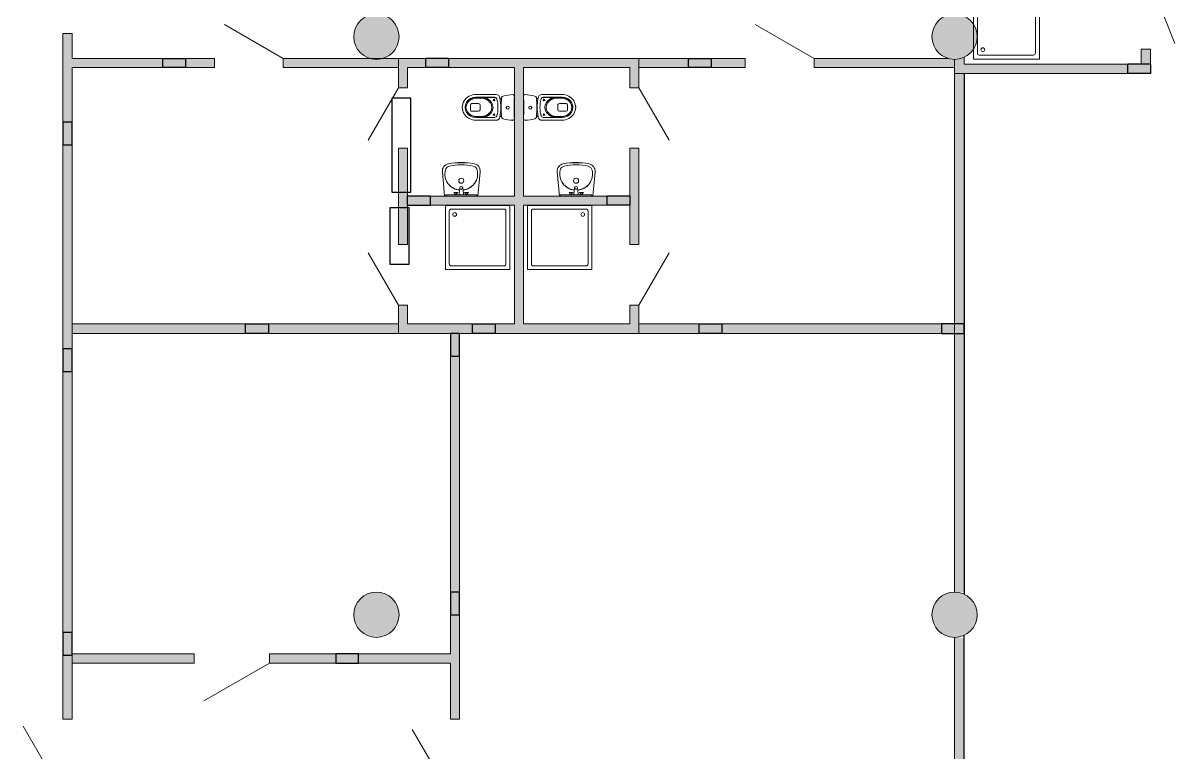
# Model space of a CAD drawing. Header units: millimetres. Extents: x 72919 to 485785, y -53256 to 338519.
# Drawn here: x 368175 to 383417, y 144661 to 154321 of the extents above; entities that cross this region are included whole.
import ezdxf

# ---------------------------------------------------------------- set-up
doc = ezdxf.new("R2010")
doc.units = ezdxf.units.MM
doc.linetypes.add('CONTI', pattern=[0])
for name, color, linetype, lineweight in [('door', 177, 'Continuous', 9), ('equipments', 137, 'CONTI', 20), ('wall', 5, 'Continuous', 40)]:
    doc.layers.add(name, color=color, linetype=linetype, lineweight=lineweight)

# ---------------------------------------------------------------- blocks, each defined once
blk = doc.blocks.new('цукенгш')
at = {"layer": 'equipments'}
for p, q in [((-371910, -1780247), (-371910, -1780840)), ((-371295, -1780226), (-371888, -1780226)), ((-371274, -1780840), (-371274, -1780247)), ((-371888, -1780861), (-371295, -1780861))]:
    blk.add_line(p, q, dxfattribs=at)
blk.add_lwpolyline([(-371952, -1780184), (-371952, -1780904), (-371232, -1780904), (-371232, -1780184)], close=True, dxfattribs=at)
blk.add_circle((-371334, -1780802), 21.2, dxfattribs=at)
for centre, start, end in [((-371888, -1780247), 90.0001, 180.0001), ((-371295, -1780247), 0.0001, 90.0001), ((-371888, -1780840), 180.0001, 270.0001), ((-371295, -1780840), 270.0001, 0.0001)]:
    blk.add_arc(centre, 21.2, start, end, dxfattribs=at)

msp = doc.modelspace()

# ---------------------------------------------------------------- hatches: boundary and pattern name
at = {"ltscale": 500, "true_color": 0x000000}
h = msp.add_hatch(color=18, dxfattribs=at)
h.dxf.hatch_style = 1
edge = h.paths.add_edge_path()
edge.add_arc((372850.43379, 154139.99944), 300, 9, 369)
h = msp.add_hatch(color=18, dxfattribs=at)
h.dxf.hatch_style = 1
edge = h.paths.add_edge_path()
edge.add_arc((380500.43379, 154139.99944), 300, 9, 369)
h = msp.add_hatch(color=18, dxfattribs=at)
h.dxf.hatch_style = 1
h.paths.add_polyline_path([(383092.97125, 153653.77843), (383092.97125, 153975.19304), (382970.5111, 153975.19304), (382970.5111, 153776.23859), (380626.21502, 153776.23859), (380626.21502, 153867.64107), (380501.21502, 153840.00046), (380501.21502, 153653.77843)])
h = msp.add_hatch(color=18, dxfattribs=at)
h.dxf.hatch_style = 1
h.paths.add_polyline_path([(370325.43379, 153852.626), (370325.43379, 153732.6285), (370025.43379, 153732.6285), (370025.43379, 153852.626)])
h = msp.add_hatch(color=18, dxfattribs=at)
h.dxf.hatch_style = 1
h.paths.add_polyline_path([(373141.57817, 153732.62725), (376324.63986, 153731.91685), (376324.63986, 153851.91685), (373141.57817, 153852.62725)])
h = msp.add_hatch(color=18, dxfattribs=at)
h.dxf.hatch_style = 1
h.paths.add_polyline_path([(373803.09593, 153857.63388), (373803.09593, 153732.63388), (373503.09593, 153732.63388), (373503.09593, 153857.63388)])
h = msp.add_hatch(color=18, dxfattribs=at)
h.dxf.hatch_style = 1
h.paths.add_polyline_path([(377280.75807, 153852.62632), (377280.75807, 153732.62882), (376980.75807, 153732.62882), (376980.75807, 153852.62632)])
h = msp.add_hatch(color=18, dxfattribs=at)
h.dxf.hatch_style = 1
h.paths.add_polyline_path([(373141.57817, 153732.6285), (373266.57817, 153732.6285), (373266.57817, 153462.3285), (373141.57817, 153462.3285)])
h = msp.add_hatch(color=18, dxfattribs=at)
h.dxf.hatch_style = 1
h.paths.add_polyline_path([(374676.87894, 153732.6285), (374801.87894, 153732.6285), (374801.87894, 150338.32344), (374676.87894, 150338.32344)])
h = msp.add_hatch(color=18, dxfattribs=at)
h.dxf.hatch_style = 1
h.paths.add_polyline_path([(376204.63986, 153732.6285), (376329.63986, 153732.6285), (376327.13986, 153462.3285), (376202.13986, 153462.3285)])
h = msp.add_hatch(color=18, dxfattribs=at)
h.dxf.hatch_style = 1
h.paths.add_polyline_path([(383092.97125, 153778.77875), (383092.97125, 153653.77875), (382792.97125, 153653.77875), (382792.97125, 153778.77875)])
h = msp.add_hatch(color=18, dxfattribs=at)
h.dxf.hatch_style = 1
h.paths.add_polyline_path([(368700.43379, 152709.54536), (368825.43379, 152709.54536), (368825.43379, 153009.54536), (368700.43379, 153009.54536)])
h = msp.add_hatch(color=18, dxfattribs=at)
h.dxf.hatch_style = 1
h.paths.add_polyline_path([(373141.57817, 152662.3285), (373266.57817, 152662.3285), (373266.57817, 151388.3285), (373141.57817, 151388.3285)])
h = msp.add_hatch(color=18, dxfattribs=at)
h.dxf.hatch_style = 1
h.paths.add_polyline_path([(376204.63986, 152662.3285), (376329.63986, 152662.3285), (376329.63986, 151388.3285), (376204.63986, 151388.3285)])
h = msp.add_hatch(color=18, dxfattribs=at)
h.dxf.hatch_style = 1
h.paths.add_polyline_path([(373260.9363, 151907.6199), (376204.63986, 151907.61935), (376204.63986, 152027.61935), (373260.9363, 152027.6199)])
h = msp.add_hatch(color=18, dxfattribs=at)
h.dxf.hatch_style = 1
h.paths.add_polyline_path([(373561.70418, 152032.62751), (373561.70418, 151907.62751), (373261.70418, 151907.62751), (373261.70418, 152032.62751)])
h = msp.add_hatch(color=18, dxfattribs=at)
h.dxf.hatch_style = 1
h.paths.add_polyline_path([(376204.64014, 152033.33388), (376204.64014, 151908.33388), (375904.64014, 151908.33388), (375904.64014, 152033.33388)])
h = msp.add_hatch(color=18, dxfattribs=at)
h.dxf.hatch_style = 1
h.paths.add_polyline_path([(373141.57817, 150588.3285), (373266.57817, 150588.3285), (373266.57817, 150338.32344), (373141.57817, 150338.32344)])
h = msp.add_hatch(color=18, dxfattribs=at)
h.dxf.hatch_style = 1
h.paths.add_polyline_path([(376204.63986, 150588.3285), (376329.63986, 150588.3285), (376329.63986, 150338.32344), (376204.63986, 150338.32344)])
h = msp.add_hatch(color=18, dxfattribs=at)
h.dxf.hatch_style = 1
h.paths.add_polyline_path([(371420.55465, 150338.32376), (371420.55465, 150213.32376), (371120.55465, 150213.32376), (371120.55465, 150338.32376)])
h = msp.add_hatch(color=18, dxfattribs=at)
h.dxf.hatch_style = 1
h.paths.add_polyline_path([(373141.57817, 150218.32469), (376324.63986, 150217.61429), (376324.63986, 150337.61429), (373141.57817, 150338.32469)])
h = msp.add_hatch(color=18, dxfattribs=at)
h.dxf.hatch_style = 1
h.paths.add_polyline_path([(374420.55465, 150338.3285), (374420.55465, 150213.3285), (374120.55465, 150213.3285), (374120.55465, 150338.3285)])
h = msp.add_hatch(color=18, dxfattribs=at)
h.dxf.hatch_style = 1
h.paths.add_polyline_path([(377420.55465, 150338.3285), (377420.55465, 150213.3285), (377120.55465, 150213.3285), (377120.55465, 150338.3285)])
h = msp.add_hatch(color=18, dxfattribs=at)
h.dxf.hatch_style = 1
h.paths.add_polyline_path([(380625.43379, 150212.82109), (380625.43379, 150337.82109), (380325.43379, 150337.82109), (380325.43379, 150212.82109)])
h = msp.add_hatch(color=18, dxfattribs=at)
h.dxf.hatch_style = 1
h.paths.add_polyline_path([(373830.10539, 149913.32344), (373950.1054, 149913.32344), (373950.1054, 150213.32344), (373830.10539, 150213.32344)])
h = msp.add_hatch(color=18, dxfattribs=at)
h.dxf.hatch_style = 1
h.paths.add_polyline_path([(368700.43379, 149709.54536), (368825.43379, 149709.54536), (368825.43379, 150009.54536), (368700.43379, 150009.54536)])
h = msp.add_hatch(color=18, dxfattribs=at)
h.dxf.hatch_style = 1
edge = h.paths.add_edge_path()
edge.add_arc((372850.43379, 146489.99944), 300, 9, 369)
h = msp.add_hatch(color=18, dxfattribs=at)
h.dxf.hatch_style = 1
h.paths.add_polyline_path([(373830.10539, 146489.99944), (373950.10539, 146489.99944), (373950.10539, 146789.99944), (373830.10539, 146789.99944)])
h = msp.add_hatch(color=18, dxfattribs=at)
h.dxf.hatch_style = 1
edge = h.paths.add_edge_path()
edge.add_arc((380500.43379, 146489.99944), 300, 9, 369)
h = msp.add_hatch(color=18, dxfattribs=at)
h.dxf.hatch_style = 1
h.paths.add_polyline_path([(368700.43379, 145952.86663), (368825.43379, 145952.86663), (368825.43379, 146252.86663), (368700.43379, 146252.86663)])
h = msp.add_hatch(color=18, dxfattribs=at)
h.dxf.hatch_style = 1
h.paths.add_polyline_path([(372314.97866, 145974.3308), (372314.97866, 145849.3308), (372614.97866, 145849.3308), (372614.97866, 145974.3308)])
at = {"layer": 'wall', "lineweight": 18, "ltscale": 0.007407, "true_color": 0x000000}
h = msp.add_hatch(color=18, dxfattribs=at)
h.dxf.hatch_style = 1
h.paths.add_polyline_path([(368700.43386, 154179.99944), (368825.43386, 154179.99944), (368825.43379, 145109.43169), (368700.43379, 145109.43169)])
h = msp.add_hatch(color=18, dxfattribs=at)
h.dxf.hatch_style = 1
h.paths.add_polyline_path([(368824.24475, 153732.62627), (370708.45996, 153732.62572), (370708.45996, 153852.62572), (368824.24475, 153852.62627)])
h = msp.add_hatch(color=18, dxfattribs=at)
h.dxf.hatch_style = 1
h.paths.add_polyline_path([(373141.57817, 153732.62651), (373141.57817, 153852.626), (376324.63986, 153852.626), (376324.63986, 153732.62702), (377730.75807, 153732.62725), (377730.75807, 153852.62725), (371617.27092, 153852.62627), (371617.27092, 153732.62627)])
h = msp.add_hatch(color=18, dxfattribs=at)
h.dxf.hatch_style = 1
h.paths.add_polyline_path([(378639.56904, 153732.62627), (380501.21502, 153732.62572), (380501.21502, 153852.62572), (378639.56904, 153852.62627)])
h = msp.add_hatch(color=18, dxfattribs=at)
h.dxf.hatch_style = 1
h.paths.add_polyline_path([(380501.13154, 153653.77843), (380626.13154, 153653.77843), (380626.13154, 146792.12103), (380501.13154, 146792.12103)])
h = msp.add_hatch(color=18, dxfattribs=at)
h.dxf.hatch_style = 1
h.paths.add_polyline_path([(373141.57817, 150218.32351), (373141.57817, 150338.32351), (368824.24475, 150338.32371), (368824.24475, 150218.32371)])
h.paths.add_polyline_path([(376324.63986, 150338.32336), (376324.63986, 150218.32336), (380500.43379, 150218.32317), (380500.43379, 150338.32317)])
h = msp.add_hatch(color=18, dxfattribs=at)
h.dxf.hatch_style = 1
h.paths.add_polyline_path([(373830.10539, 150213.32344), (373955.10539, 150213.32344), (373955.10486, 145109.43169), (373830.10486, 145109.43169)])
h = msp.add_hatch(color=18, dxfattribs=at)
h.dxf.hatch_style = 1
h.paths.add_polyline_path([(380500.35031, 146185.48127), (380625.35031, 146185.48127), (380625.35031, 139142.12001), (380500.35031, 139142.12001)])
h = msp.add_hatch(color=18, dxfattribs=at)
h.dxf.hatch_style = 1
h.paths.add_polyline_path([(368824.23344, 145854.3309), (370437.10572, 145854.33035), (370437.10572, 145974.33035), (368824.23344, 145974.3309)])
h = msp.add_hatch(color=18, dxfattribs=at)
h.dxf.hatch_style = 1
h.paths.add_polyline_path([(371435.90538, 145854.32715), (373830.78285, 145854.3266), (373830.78285, 145974.3266), (371435.90538, 145974.32715)])

# ---------------------------------------------------------------- linework, layer by layer
at = {"color": 18, "ltscale": 500, "true_color": 0x000000}
msp.add_line((380626.21502, 153653.77843), (380626.21502, 146762.35781), dxfattribs=at)
for points in [[(370325.43379, 153852.626), (370325.43379, 153732.6285), (370025.43379, 153732.6285), (370025.43379, 153852.626)], [(373803.09593, 153857.63388), (373803.09593, 153732.63388), (373503.09593, 153732.63388), (373503.09593, 153857.63388)], [(377280.75807, 153852.62632), (377280.75807, 153732.62882), (376980.75807, 153732.62882), (376980.75807, 153852.62632)], [(383092.97125, 153778.77875), (383092.97125, 153653.77875), (382792.97125, 153653.77875), (382792.97125, 153778.77875)], [(373054.59831, 152081.11572), (373304.26574, 152081.11572), (373304.26574, 153325.45174), (373054.59831, 153325.45174)], [(368700.43379, 152709.54536), (368825.43379, 152709.54536), (368825.43379, 153009.54536), (368700.43379, 153009.54536)], [(373561.70418, 152032.62751), (373561.70418, 151907.62751), (373261.70418, 151907.62751), (373261.70418, 152032.62751)], [(376204.64014, 152033.33388), (376204.64014, 151908.33388), (375904.64014, 151908.33388), (375904.64014, 152033.33388)], [(373030.96592, 151879.29653), (373281.16741, 151879.29653), (373281.16741, 151125.45182), (373030.96592, 151125.45182)], [(371420.55465, 150338.32376), (371420.55465, 150213.32376), (371120.55465, 150213.32376), (371120.55465, 150338.32376)], [(374420.55465, 150338.3285), (374420.55465, 150213.3285), (374120.55465, 150213.3285), (374120.55465, 150338.3285)], [(377420.55465, 150338.3285), (377420.55465, 150213.3285), (377120.55465, 150213.3285), (377120.55465, 150338.3285)], [(380625.43379, 150212.82109), (380625.43379, 150337.82109), (380325.43379, 150337.82109), (380325.43379, 150212.82109)], [(373830.10539, 149913.32344), (373950.1054, 149913.32344), (373950.1054, 150213.32344), (373830.10539, 150213.32344)], [(368700.43379, 149709.54536), (368825.43379, 149709.54536), (368825.43379, 150009.54536), (368700.43379, 150009.54536)], [(373830.10539, 146489.99944), (373950.10539, 146489.99944), (373950.10539, 146789.99944), (373830.10539, 146789.99944)], [(368700.43379, 145952.86663), (368825.43379, 145952.86663), (368825.43379, 146252.86663), (368700.43379, 146252.86663)], [(372314.97866, 145974.3308), (372314.97866, 145849.3308), (372614.97866, 145849.3308), (372614.97866, 145974.3308)]]:
    msp.add_lwpolyline(points, close=True, dxfattribs=at)
msp.add_lwpolyline([(380625.43379, 139112.71725), (380625.43379, 146217.28164)], dxfattribs=at)
at = {"layer": 'door'}
for p, q in [((383416.65939, 154049.33885), (383082.97125, 154885.19304)), ((371618.45996, 153852.626), (370839.03709, 154302.626)), ((378640.75807, 153852.626), (377861.33521, 154302.626)), ((373141.57817, 153462.3285), (372741.57817, 152769.50817)), ((376324.63986, 153462.3285), (376724.63986, 152769.50817)), ((373141.57817, 150588.3285), (372741.57817, 151281.14882)), ((376324.63986, 150588.3285), (376724.63986, 151281.14882)), ((371437.10572, 145848.82109), (370568.6186, 145352.10936)), ((368700.43379, 144109.43169), (368174.84666, 145015.01887)), ((373830.10539, 144108.45085), (373323.85055, 144972.00574))]:
    msp.add_line(p, q, dxfattribs=at)
at = {"layer": 'equipments'}
for p, q in [((374167.27691, 153336.57702), (374415.86129, 153336.31117)), ((374167.27692, 153337.55782), (374415.8613, 153337.29198)), ((374167.31741, 153375.42376), (374435.90179, 153375.13652)), ((374167.31741, 153374.44295), (374435.90178, 153374.15572)), ((375306.44045, 153374.44295), (375037.85608, 153374.15572)), ((375306.44046, 153375.42376), (375037.85609, 153375.13652)), ((375306.48095, 153336.57702), (375057.89656, 153336.31117)), ((375306.48095, 153337.55782), (375057.89657, 153337.29198)), ((374093.77527, 153234.88365), (374093.7111, 153174.88369)), ((374093.77526, 153233.90285), (374093.7111, 153173.90288)), ((374202.70916, 153253.78636), (374113.79664, 153253.88145)), ((374202.70917, 153254.76717), (374113.79665, 153254.86225)), ((374182.11611, 153327.54195), (374231.68243, 153327.48894)), ((374182.11611, 153326.56114), (374231.68243, 153326.50814)), ((374222.68776, 153233.76499), (374222.62359, 153173.76502)), ((374222.68777, 153234.74579), (374222.6236, 153174.74582)), ((375291.64175, 153326.56114), (375242.07543, 153326.50814)), ((375291.64176, 153327.54195), (375242.07544, 153327.48894)), ((375251.0701, 153234.74579), (375251.13427, 153174.74582)), ((375251.0701, 153233.76499), (375251.13426, 153173.76502)), ((375271.0487, 153254.76717), (375359.96122, 153254.86225)), ((375271.0487, 153253.78636), (375359.96122, 153253.88145)), ((375379.98259, 153233.90285), (375380.04676, 153173.90288)), ((375379.9826, 153234.88365), (375380.04677, 153174.88369)), ((374202.60222, 153154.76722), (374113.6897, 153154.86231)), ((374202.60222, 153153.78642), (374113.6897, 153153.88151)), ((374166.95247, 153033.2058), (374435.53685, 153032.91857)), ((374166.95248, 153034.18661), (374435.53685, 153033.89937)), ((374166.99297, 153071.07174), (374415.57735, 153070.80589)), ((374166.99298, 153072.05254), (374415.57736, 153071.7867)), ((374181.85355, 153081.05585), (374231.41987, 153081.00284)), ((374181.85356, 153082.03666), (374231.41988, 153081.98365)), ((375306.80538, 153033.2058), (375038.22101, 153032.91857)), ((375306.80539, 153034.18661), (375038.22102, 153033.89937)), ((375306.76489, 153071.07174), (375058.1805, 153070.80589)), ((375306.76489, 153072.05254), (375058.18051, 153071.7867)), ((375291.9043, 153081.05585), (375242.33798, 153081.00284)), ((375291.90431, 153082.03666), (375242.33799, 153081.98365)), ((375271.15564, 153153.78642), (375360.06816, 153153.88151)), ((375271.15565, 153154.76722), (375360.06817, 153154.86231)), ((373753.16364, 152027.34808), (373723.19239, 152351.00062)), ((373753.16365, 152028.32888), (373723.1924, 152351.98143)), ((374193.71657, 152027.34731), (374223.68895, 152350.99975)), ((374193.71658, 152028.32811), (374223.68896, 152351.98056)), ((375272.50144, 152027.34731), (375242.52906, 152350.99975)), ((375272.50145, 152028.32811), (375242.52907, 152351.98056)), ((375713.05437, 152027.34808), (375743.02562, 152351.00062)), ((375713.05438, 152028.32888), (375743.02563, 152351.98143)), ((373945.13692, 152061.00463), (373955.52439, 152137.72842)), ((373945.13693, 152061.98543), (373955.5244, 152138.70923)), ((374001.74342, 152061.00453), (373992.67519, 152137.72836)), ((374001.74342, 152061.98533), (373992.6752, 152138.70916)), ((375464.4746, 152061.00453), (375473.54282, 152137.72836)), ((375464.47461, 152061.98533), (375473.54283, 152138.70916)), ((375521.0811, 152061.98543), (375510.69363, 152138.70923)), ((375521.0811, 152061.00463), (375510.69363, 152137.72842)), ((373773.46551, 152045.96468), (373753.16364, 152027.34808)), ((374193.71657, 152027.34731), (373753.16364, 152027.34808)), ((373773.46552, 152046.94548), (373753.16365, 152028.32888)), ((374193.71658, 152028.32811), (373753.16365, 152028.32888)), ((373945.13689, 152045.96438), (373773.46551, 152045.96468)), ((373945.1369, 152046.94518), (373773.46552, 152046.94548)), ((373876.93957, 152077.10276), (373901.98912, 152052.05312)), ((373876.93957, 152077.10276), (373927.03877, 152077.10268)), ((373876.93958, 152078.08357), (373901.98913, 152053.03393)), ((373876.93958, 152078.08357), (373927.03877, 152078.08348)), ((373927.03877, 152077.10268), (373901.98912, 152052.05312)), ((373927.03877, 152078.08348), (373901.98913, 152053.03393)), ((373945.13689, 152045.96438), (373945.13692, 152061.00463)), ((373973.44014, 152045.96433), (373945.13689, 152045.96438)), ((373945.1369, 152046.94518), (373945.13693, 152061.98543)), ((373973.44015, 152046.94514), (373945.1369, 152046.94518)), ((373973.44014, 152045.96433), (374001.74339, 152045.96428)), ((373973.44015, 152046.94514), (374001.7434, 152046.94509)), ((374001.74339, 152045.96428), (374001.74342, 152061.00453)), ((374001.74339, 152045.96428), (374173.41477, 152045.96398)), ((374001.7434, 152046.94509), (374001.74342, 152061.98533)), ((374001.7434, 152046.94509), (374173.41478, 152046.94479)), ((374067.22111, 152077.10243), (374017.12191, 152077.10252)), ((374017.12191, 152077.10252), (374042.17146, 152052.05288)), ((374067.22111, 152078.08324), (374017.12192, 152078.08333)), ((374017.12192, 152078.08333), (374042.17147, 152053.03369)), ((374067.22111, 152077.10243), (374042.17146, 152052.05288)), ((374067.22111, 152078.08324), (374042.17147, 152053.03369)), ((374173.41477, 152045.96398), (374193.71657, 152027.34731)), ((374173.41478, 152046.94479), (374193.71658, 152028.32811)), ((375292.80324, 152045.96398), (375272.50144, 152027.34731)), ((375272.50144, 152027.34731), (375713.05437, 152027.34808)), ((375292.80325, 152046.94479), (375272.50145, 152028.32811)), ((375272.50145, 152028.32811), (375713.05438, 152028.32888)), ((375464.47463, 152045.96428), (375292.80324, 152045.96398)), ((375464.47463, 152046.94509), (375292.80325, 152046.94479)), ((375398.99691, 152077.10243), (375449.0961, 152077.10252)), ((375398.99691, 152077.10243), (375424.04655, 152052.05288)), ((375398.99692, 152078.08324), (375449.09611, 152078.08333)), ((375398.99692, 152078.08324), (375424.04656, 152053.03369)), ((375449.0961, 152077.10252), (375424.04655, 152052.05288)), ((375449.09611, 152078.08333), (375424.04656, 152053.03369)), ((375464.47463, 152045.96428), (375464.4746, 152061.00453)), ((375464.47463, 152046.94509), (375464.47461, 152061.98533)), ((375492.77788, 152046.94514), (375464.47463, 152046.94509)), ((375492.77787, 152045.96433), (375464.47463, 152045.96428)), ((375492.77787, 152045.96433), (375521.08112, 152045.96438)), ((375492.77788, 152046.94514), (375521.08113, 152046.94518)), ((375521.08113, 152046.94518), (375521.0811, 152061.98543)), ((375521.08112, 152045.96438), (375521.0811, 152061.00463)), ((375521.08112, 152045.96438), (375692.75251, 152045.96468)), ((375521.08113, 152046.94518), (375692.75251, 152046.94548)), ((375589.27844, 152077.10276), (375539.17925, 152077.10268)), ((375539.17925, 152077.10268), (375564.22889, 152052.05312)), ((375589.27845, 152078.08357), (375539.17926, 152078.08348)), ((375539.17926, 152078.08348), (375564.2289, 152053.03393)), ((375589.27844, 152077.10276), (375564.22889, 152052.05312)), ((375589.27845, 152078.08357), (375564.2289, 152053.03393)), ((375692.75251, 152046.94548), (375713.05438, 152028.32888)), ((375692.75251, 152045.96468), (375713.05437, 152027.34808)), ((373814.51912, 151832.34761), (373814.51792, 151132.34761)), ((373814.51913, 151833.32841), (373814.51793, 151133.32841)), ((374539.51916, 151857.34636), (373839.51916, 151857.34756)), ((374539.51917, 151858.32717), (373839.51917, 151858.32837)), ((374564.51792, 151133.32712), (374564.51913, 151833.32712)), ((374564.51792, 151132.34632), (374564.51912, 151832.34632)), ((374901.7001, 151132.34632), (374901.69889, 151832.34632)), ((374901.7001, 151133.32712), (374901.6989, 151833.32712)), ((374926.69885, 151857.34636), (375626.69885, 151857.34756)), ((374926.69886, 151858.32717), (375626.69886, 151858.32837)), ((375651.69889, 151832.34761), (375651.7001, 151132.34761)), ((375651.6989, 151833.32841), (375651.7001, 151133.32841)), ((373839.51788, 151108.32837), (374539.51788, 151108.32717)), ((373839.51788, 151107.34756), (374539.51788, 151107.34636)), ((375626.70014, 151107.34756), (374926.70014, 151107.34636)), ((375626.70015, 151108.32837), (374926.70015, 151108.32717))]:
    msp.add_line(p, q, dxfattribs=at)
for points in [[(374614.51779, 151057.34623), (374614.51925, 151907.34623), (373764.51925, 151907.34769), (373764.51779, 151057.34769)], [(374614.5178, 151058.32704), (374614.51926, 151908.32704), (373764.51926, 151908.3285), (373764.5178, 151058.3285)], [(374851.70023, 151058.32704), (374851.69877, 151908.32704), (375701.69877, 151908.3285), (375701.70023, 151058.3285)], [(374851.70023, 151057.34623), (374851.69877, 151907.34623), (375701.69877, 151907.34769), (375701.70023, 151057.34769)]]:
    msp.add_lwpolyline(points, close=True, dxfattribs=at)
for centre, radius in [((374406.9198, 153300.4252), 10), ((374406.91981, 153301.40601), 10), ((374588.51967, 153201.25741), 20), ((374588.51967, 153200.27661), 20), ((374885.23819, 153200.27661), 20), ((374885.2382, 153201.25741), 20), ((375066.83806, 153301.40601), 10), ((375066.83806, 153300.4252), 10), ((374406.71257, 153106.64763), 10), ((374406.71258, 153107.62844), 10), ((375067.04529, 153106.64763), 10), ((375067.0453, 153107.62844), 10), ((373973.44047, 152233.13187), 33.31317), ((373973.44047, 152234.11267), 33.31317), ((375492.77755, 152233.13187), 33.31317), ((375492.77756, 152234.11267), 33.31317), ((373974.09979, 152137.72839), 18.5754), ((373974.0998, 152138.70919), 18.5754), ((375492.11823, 152137.72839), 18.5754), ((375492.11823, 152138.70919), 18.5754), ((373885.22972, 151786.63681), 25), ((373885.22973, 151787.61761), 25), ((375580.9883, 151787.61761), 25), ((375580.9883, 151786.63681), 25)]:
    msp.add_circle(centre, radius, dxfattribs=at)
for centre, radius, start, end in [((374415.82921, 153306.31119), 30, 359.938725668, 89.938725668), ((374415.82922, 153307.292), 30, 359.938725668, 89.938725668), ((374435.85059, 153326.28979), 47.86596, 359.938725668, 89.938725668), ((374435.8506, 153327.2706), 47.86596, 359.938725668, 89.938725668), ((374494.78631, 153332.27615), 12.17008, 204.551215859, 7.303488361), ((374494.7863, 153331.29535), 12.17008, 204.551215859, 7.303488361), ((375816.60882, 153201.44169), 1316.32607, 174.270971282, 185.60648006), ((375816.60883, 153202.4225), 1316.32607, 174.270971282, 185.60648006), ((374530.35159, 153330.30045), 23.75659, 98.405191574, 171.472259736), ((374530.35158, 153329.31964), 23.75659, 98.405191574, 171.472259736), ((374673.34284, 152829.51208), 543.41876, 91.733894021, 105.635881857), ((374673.34285, 152830.49289), 543.41876, 91.733894021, 105.635881857), ((374656.87894, 153352.68204), 20, 359.938725668, 89.938725668), ((374656.87895, 153353.66284), 20, 359.938725668, 89.938725668), ((377849.95821, 153200.24795), 3176.7848, 177.232352975, 182.645098383), ((377849.9582, 153199.26715), 3176.7848, 177.232352975, 182.645098383), ((374816.87892, 153353.66284), 20, 90.061274332, 180.061274332), ((374816.87892, 153352.68204), 20, 90.061274332, 180.061274332), ((371623.79965, 153199.26715), 3176.7848, 357.354901617, 2.767647025), ((371623.79966, 153200.24795), 3176.7848, 357.354901617, 2.767647025), ((374800.41501, 152829.51208), 543.41876, 74.364118143, 88.266105979), ((374800.41502, 152830.49289), 543.41876, 74.364118143, 88.266105979), ((374943.40628, 153329.31964), 23.75659, 8.527740264, 81.594808426), ((374943.40629, 153330.30045), 23.75659, 8.527740264, 81.594808426), ((374978.97156, 153331.29535), 12.17008, 172.696511639, 335.448784141), ((374978.97156, 153332.27615), 12.17008, 172.696511639, 335.448784141), ((373657.14904, 153201.44169), 1316.32607, 354.39351994, 5.729028718), ((373657.14904, 153202.4225), 1316.32607, 354.39351994, 5.729028718), ((375037.90727, 153326.28979), 47.86596, 90.061274332, 180.061274332), ((375037.90728, 153327.2706), 47.86596, 90.061274332, 180.061274332), ((375057.92865, 153307.292), 30, 90.061274332, 180.061274332), ((375057.92865, 153306.31119), 30, 90.061274332, 180.061274332), ((374113.77525, 153233.88146), 20, 89.938725668, 179.938725668), ((374113.77526, 153234.86227), 20, 89.938725668, 179.938725668), ((374202.68777, 153233.78637), 20, 359.938725668, 89.938725668), ((374202.68778, 153234.76718), 20, 359.938725668, 89.938725668), ((374050.72134, 153203.94888), 408.47168, 345.027472727, 14.84997864), ((374050.72135, 153204.92968), 408.47168, 345.027472736, 14.84997864), ((373929.08822, 153203.74931), 567.99311, 347.421368256, 12.453827238), ((373929.08823, 153204.73011), 567.99311, 347.421368256, 12.453827238), ((375544.66964, 153204.73011), 567.99311, 167.546172762, 192.578631744), ((375544.66963, 153203.74931), 567.99311, 167.546172762, 192.578631744), ((375423.03652, 153203.94888), 408.47168, 165.15002136, 194.972527273), ((375423.03652, 153204.92968), 408.47168, 165.15002136, 194.972527264), ((375271.07009, 153234.76718), 20, 90.061274332, 180.061274332), ((375271.07009, 153233.78637), 20, 90.061274332, 180.061274332), ((375359.98261, 153234.86227), 20, 0.061274332, 90.061274332), ((375359.98261, 153233.88146), 20, 0.061274332, 90.061274332), ((374113.71109, 153174.8623), 20, 179.938725668, 269.938725668), ((374113.71109, 153173.8815), 20, 179.938725668, 269.938725668), ((374202.62361, 153174.76721), 20, 269.938725668, 359.938725668), ((374202.62361, 153173.78641), 20, 269.938725668, 359.938725668), ((374415.60944, 153100.80587), 30, 269.938725668, 359.938725668), ((374415.60944, 153101.78668), 30, 269.938725668, 359.938725668), ((374435.58804, 153081.7653), 47.86596, 269.938725668, 359.123388474), ((374435.58804, 153080.7845), 47.86596, 269.938725668, 359.123388474), ((374494.34736, 153074.30861), 12.31975, 353.165871046, 152.211512827), ((374494.34737, 153075.28941), 12.31975, 353.165871046, 152.211512827), ((374530.08101, 153076.31518), 23.75659, 188.405191604, 261.472259713), ((374530.08101, 153077.29598), 23.75659, 188.405191604, 261.472259713), ((374674.14097, 153575.81576), 543.41876, 254.241569513, 268.143557359), ((374674.14098, 153576.79656), 543.41876, 254.241569513, 268.143557359), ((374656.55811, 153052.68221), 20, 269.938725668, 359.938725668), ((374656.55812, 153053.66302), 20, 269.938725668, 359.938725668), ((374817.19975, 153052.68221), 20, 180.061274332, 270.061274332), ((374817.19976, 153053.66302), 20, 180.061274332, 270.061274332), ((374799.61689, 153576.79656), 543.41876, 271.856442641, 285.758430487), ((374799.61689, 153575.81576), 543.41876, 271.856442641, 285.758430487), ((374943.67685, 153076.31518), 23.75659, 278.527740287, 351.594808396), ((374943.67686, 153077.29598), 23.75659, 278.527740287, 351.594808396), ((374979.41049, 153074.30861), 12.31975, 27.788487173, 186.834128954), ((374979.4105, 153075.28941), 12.31975, 27.788487173, 186.834128954), ((375038.16983, 153081.7653), 47.86596, 180.876611526, 270.061274332), ((375038.16982, 153080.7845), 47.86596, 180.876611526, 270.061274332), ((375058.14842, 153100.80587), 30, 180.061274332, 270.061274332), ((375058.14843, 153101.78668), 30, 180.061274332, 270.061274332), ((375271.13425, 153173.78641), 20, 180.061274332, 270.061274332), ((375271.13426, 153174.76721), 20, 180.061274332, 270.061274332), ((375360.04677, 153173.8815), 20, 270.061274332, 0.061274332), ((375360.04678, 153174.8623), 20, 270.061274332, 0.061274332), ((373822.79137, 152360.92817), 100, 100.550394279, 185.132970498), ((373822.79137, 152359.94737), 100, 100.550394279, 185.132970498), ((373826.60742, 152361.02598), 65, 100.684385835, 169.528929724), ((373826.60743, 152362.00678), 65, 100.684385835, 169.528929724), ((373947.40745, 151737.34179), 734.94647, 87.970030862, 101.213848918), ((373947.40745, 151738.32259), 734.94647, 87.970030862, 101.213848918), ((373976.27999, 151754.44373), 690.63813, 90.235538456, 103.54242544), ((373976.27999, 151753.46292), 690.63813, 90.235538456, 103.54242544), ((373970.59928, 151753.46293), 690.63813, 76.457375266, 89.764262239), ((373970.59929, 151754.44374), 690.63813, 76.457375266, 89.764262239), ((373999.47178, 151737.34188), 734.94629, 78.785950402, 92.029770084), ((373999.47179, 151738.32268), 734.94629, 78.785950402, 92.029770084), ((374120.27396, 152361.02547), 65, 10.470870951, 79.315414876), ((374120.27396, 152362.00627), 65, 10.470870969, 79.315414876), ((374124.09002, 152360.92765), 100, 354.866830227, 79.449406411), ((374124.09001, 152359.94684), 100, 354.866830227, 79.449406411), ((375342.12801, 152360.92765), 100, 100.550593589, 185.133169773), ((375342.12801, 152359.94684), 100, 100.550593589, 185.133169773), ((375345.94406, 152362.00627), 65, 100.684585124, 169.529129031), ((375345.94406, 152361.02547), 65, 100.684585124, 169.529129049), ((375466.74624, 151738.32268), 734.94629, 87.970229916, 101.214049598), ((375466.74623, 151737.34188), 734.94629, 87.970229916, 101.214049598), ((375495.61874, 151753.46293), 690.63813, 90.235737761, 103.542624734), ((375495.61874, 151754.44374), 690.63813, 90.235737761, 103.542624734), ((375518.81057, 151737.34179), 734.94647, 78.786151082, 92.029969138), ((375518.81058, 151738.32259), 734.94647, 78.786151082, 92.029969138), ((375489.93803, 151753.46292), 690.63813, 76.45757456, 89.764461544), ((375489.93804, 151754.44373), 690.63813, 76.45757456, 89.764461544), ((375639.6106, 152362.00678), 65, 10.471070276, 79.315614165), ((375639.61059, 152361.02598), 65, 10.471070276, 79.315614165), ((375643.42666, 152360.92817), 100, 354.867029502, 79.449605721), ((375643.42665, 152359.94737), 100, 354.867029502, 79.449605721), ((373970.18898, 152323.75939), 213.45238, 166.43623339, 265.113290462), ((373970.18897, 152322.77858), 213.45238, 166.43623338, 265.113290462), ((373976.74842, 152322.73194), 213.40875, 275.156917547, 13.57927259), ((373976.74842, 152323.71274), 213.40875, 275.156917547, 13.5792726), ((375489.46961, 152323.71274), 213.40875, 166.4207274, 264.843082453), ((375489.4696, 152322.73194), 213.40875, 166.42072741, 264.843082453), ((375496.02905, 152322.77858), 213.45238, 274.886709538, 13.56376662), ((375496.02905, 152323.75939), 213.45238, 274.886709538, 13.56376661), ((373839.51912, 151832.34756), 25, 89.999901496, 179.999901549), ((373839.51913, 151833.32837), 25, 89.999901496, 179.999901549), ((374539.51912, 151832.34636), 25, 359.999901549, 89.999901496), ((374539.51913, 151833.32717), 25, 359.999901549, 89.999901496), ((374926.69889, 151832.34636), 25, 90.000098451, 180.000098451), ((374926.6989, 151833.32717), 25, 90.000098451, 180.000098451), ((375626.69889, 151832.34756), 25, 0.000098451, 90.000098451), ((375626.6989, 151833.32837), 25, 0.000098451, 90.000098451), ((373839.51792, 151132.34756), 25, 179.999901549, 269.999901496), ((373839.51793, 151133.32837), 25, 179.999901549, 269.999901496), ((374539.51792, 151133.32717), 25, 269.999901496, 359.999901549), ((374539.51792, 151132.34636), 25, 269.999901496, 359.999901549), ((374926.7001, 151133.32717), 25, 180.000098451, 270.000098451), ((374926.7001, 151132.34636), 25, 180.000098451, 270.000098451), ((375626.7001, 151132.34756), 25, 270.000098451, 0.000098451), ((375626.7001, 151133.32837), 25, 270.000098451, 0.000098451)]:
    msp.add_arc(centre, radius, start, end, dxfattribs=at)
for centre, major_axis, ratio, start_param, end_param in [((374167.13495, 153204.80518), (180.41643, -0.19294), 0.9456930998, 1.5707963268, 4.7123889804), ((374167.13494, 153203.82438), (180.41643, -0.19294), 0.9456930998, 1.5707963268, 4.7123889804), ((374167.13495, 153204.80518), (143.37029, -0.15333), 0.9259424885, 1.5707963268, 4.7123889804), ((374167.13494, 153203.82438), (143.37029, -0.15333), 0.9259424885, 1.5707963268, 4.7123889804), ((374235.71972, 153203.75103), (158.22801, -0.16922), 0.8389958211, 4.7123889804, 7.853981634), ((374235.71973, 153204.73184), (158.22801, -0.16922), 0.8389958211, 4.7123889804, 7.853981634), ((374181.98483, 153203.8085), (146.46297, -0.15663), 0.8381138719, 1.5707963268, 4.7123889804), ((374181.98484, 153204.7893), (146.46297, -0.15663), 0.8381138719, 1.5707963268, 4.7123889804), ((374231.55115, 153203.75549), (146.46297, -0.15663), 0.8381138719, 4.7123889804, 7.853981634), ((374231.55116, 153204.73629), (146.46297, -0.15663), 0.8381138719, 4.7123889804, 7.853981634)]:
    msp.add_ellipse(centre, major_axis=major_axis, ratio=ratio, start_param=start_param, end_param=end_param, dxfattribs=at)
at = {"layer": 'equipments', "extrusion": (-1.58689e-19, 9.13862e-20, -1)}
for centre, major_axis, ratio, start_param, end_param in [((375238.03813, 153203.75103), (-158.22801, -0.16922), 0.8389958211, 4.7123889804, 7.853981634), ((375238.03814, 153204.73184), (-158.22801, -0.16922), 0.8389958211, 4.7123889804, 7.853981634), ((375306.62292, 153203.82438), (-180.41643, -0.19294), 0.9456930998, 1.5707963268, 4.7123889804), ((375306.62292, 153204.80518), (-180.41643, -0.19294), 0.9456930998, 1.5707963268, 4.7123889804), ((375306.62292, 153204.80518), (-143.37029, -0.15333), 0.9259424885, 1.5707963268, 4.7123889804), ((375306.62292, 153203.82438), (-143.37029, -0.15333), 0.9259424885, 1.5707963268, 4.7123889804), ((375242.20671, 153204.73629), (-146.46297, -0.15663), 0.8381138719, 4.7123889804, 7.853981634), ((375242.20671, 153203.75549), (-146.46297, -0.15663), 0.8381138719, 4.7123889804, 7.853981634), ((375291.77303, 153203.8085), (-146.46297, -0.15663), 0.8381138719, 1.5707963268, 4.7123889804), ((375291.77303, 153204.7893), (-146.46297, -0.15663), 0.8381138719, 1.5707963268, 4.7123889804)]:
    msp.add_ellipse(centre, major_axis=major_axis, ratio=ratio, start_param=start_param, end_param=end_param, dxfattribs=at)
at = {"layer": 'wall', "color": 18, "lineweight": 18, "ltscale": 0.007407, "true_color": 0x000000}
for p, q in [((368700.43379, 154179.99944), (368700.43379, 145109.43161)), ((382970.5111, 153776.23859), (382970.5111, 153975.19304)), ((382970.5111, 153975.19304), (383092.97125, 153975.19304)), ((383092.97125, 153653.77843), (383092.97125, 153975.19304)), ((370708.45996, 153852.626), (368825.43379, 153852.626)), ((370708.45996, 153732.6285), (370708.45996, 153852.626)), ((373141.57817, 153852.626), (371618.45996, 153852.626)), ((371618.45996, 153852.626), (371618.45996, 153732.6285)), ((373141.57817, 153852.626), (373141.57817, 153462.3285)), ((373141.57817, 153852.626), (376324.63986, 153852.626)), ((377730.75807, 153852.626), (376324.63986, 153852.626)), ((380501.21502, 153653.77843), (380501.21502, 153840.00046)), ((380626.21502, 153776.23859), (380626.21502, 153867.64107)), ((368825.43379, 153732.6285), (370708.45996, 153732.6285)), ((371618.45996, 153732.6285), (373141.57817, 153732.6285)), ((373261.57817, 153732.6285), (374676.87894, 153732.6285)), ((373261.57817, 153462.3285), (373261.57817, 153732.6285)), ((374676.87894, 152028.3285), (374676.87894, 153732.6285)), ((374796.87894, 152028.3285), (374796.87894, 153732.6285)), ((374796.87894, 153732.6285), (376204.63986, 153732.6285)), ((376324.63986, 153732.6285), (377730.75807, 153732.6285)), ((378640.75807, 153732.6285), (380500.43379, 153732.6285)), ((380501.21502, 153653.77843), (380501.21502, 146789.99843)), ((380501.21502, 153653.77843), (383092.97125, 153653.77843)), ((380626.21502, 153776.23859), (382970.5111, 153776.23859)), ((373141.57817, 153462.3285), (373261.57817, 153462.3285)), ((373261.57817, 152662.3285), (373141.57817, 152662.3285)), ((373141.57817, 152662.3285), (373141.57817, 151388.3285)), ((373261.57817, 152028.3285), (373261.57817, 152662.3285)), ((376324.63986, 152662.3285), (376204.63986, 152662.3285)), ((376204.63986, 152662.3285), (376204.63986, 152028.3285)), ((376324.63986, 151388.3285), (376324.63986, 152662.3285)), ((374676.87894, 152028.3285), (373261.57817, 152028.3285)), ((376204.63986, 152028.3285), (374796.87894, 152028.3285)), ((373261.57817, 151388.3285), (373261.57817, 151908.3285)), ((373261.57817, 151908.3285), (374676.87894, 151908.3285)), ((374676.87894, 150338.3285), (374676.87894, 151908.3285)), ((374796.87894, 150338.3285), (374796.87894, 151908.3285)), ((374796.87894, 151908.3285), (376204.63986, 151908.3285)), ((376204.63986, 151908.3285), (376204.63986, 151388.3285)), ((373141.57817, 151388.3285), (373261.57817, 151388.3285)), ((376204.63986, 151388.3285), (376324.63986, 151388.3285)), ((373141.57817, 150213.32344), (376324.63986, 150213.32344)), ((373830.10539, 150213.32344), (373830.10539, 145974.32344)), ((373950.10539, 150213.32344), (373950.10539, 145848.34263)), ((373950.10539, 145109.43171), (373950.10539, 150213.32344)), ((368825.43379, 145974.33062), (370437.10572, 145974.32831)), ((370437.10572, 145974.32831), (370437.10572, 145849.32831)), ((371437.10572, 145974.32687), (371437.10572, 145849.32687)), ((371437.10572, 145974.32687), (373830.10557, 145974.32344)), ((368825.43379, 145849.33062), (370437.10572, 145849.32831)), ((371437.10572, 145849.32687), (373830.10539, 145849.32344)), ((373830.10539, 145849.32344), (373830.10539, 145109.43166)), ((373830.10539, 145109.43166), (373950.10539, 145109.43171))]:
    msp.add_line(p, q, dxfattribs=at)
for points in [[(368825.43379, 153852.626), (368825.43379, 154179.99944), (368700.43379, 154179.99944)], [(376324.63986, 153852.626), (376324.63986, 153462.3285), (376204.63986, 153462.3285), (376204.63986, 153732.6285)], [(377730.75807, 153852.626), (377730.75807, 153732.6285)], [(378640.75807, 153732.6285), (378640.75807, 153852.626), (380415.51526, 153852.626)], [(368700.43379, 145109.43169), (368825.43379, 145109.43169), (368825.43379, 153732.6285)], [(373261.57817, 150338.3285), (373261.57817, 150588.3285), (373141.57817, 150588.3285), (373141.57817, 150213.32344)], [(376204.63986, 150338.3285), (376204.63986, 150588.3285), (376324.63986, 150588.3285), (376324.63986, 150213.32344)], [(373141.57817, 150338.32344), (368825.43379, 150338.32344)], [(374676.87894, 150338.32344), (373261.57817, 150338.32344)], [(376204.63986, 150338.32344), (374796.87894, 150338.32344)], [(380501.21502, 150338.32344), (376324.63986, 150338.32344)], [(373141.57817, 150213.32344), (368825.43379, 150213.32344)], [(373830.10539, 148969.93257), (373830.10539, 150213.32344)], [(380501.21502, 150213.32344), (376324.63986, 150213.32344)], [(380500.43379, 139139.99944), (380500.43379, 146189.99944)]]:
    msp.add_lwpolyline(points, dxfattribs=at)
for centre in [(372850.43379, 154139.99944), (380500.43379, 154139.99944), (372850.43379, 146489.99944), (380500.43379, 146489.99944)]:
    msp.add_circle(centre, 300, dxfattribs=at)

# ---------------------------------------------------------------- block references
at = {"layer": 'equipments', "xscale": -1.21, "yscale": 1.21, "zscale": 1.21}
msp.add_blockref('цукенгш', (-68439.44449, 2308737.64001), dxfattribs=at)

doc.saveas('drawing.dxf')
